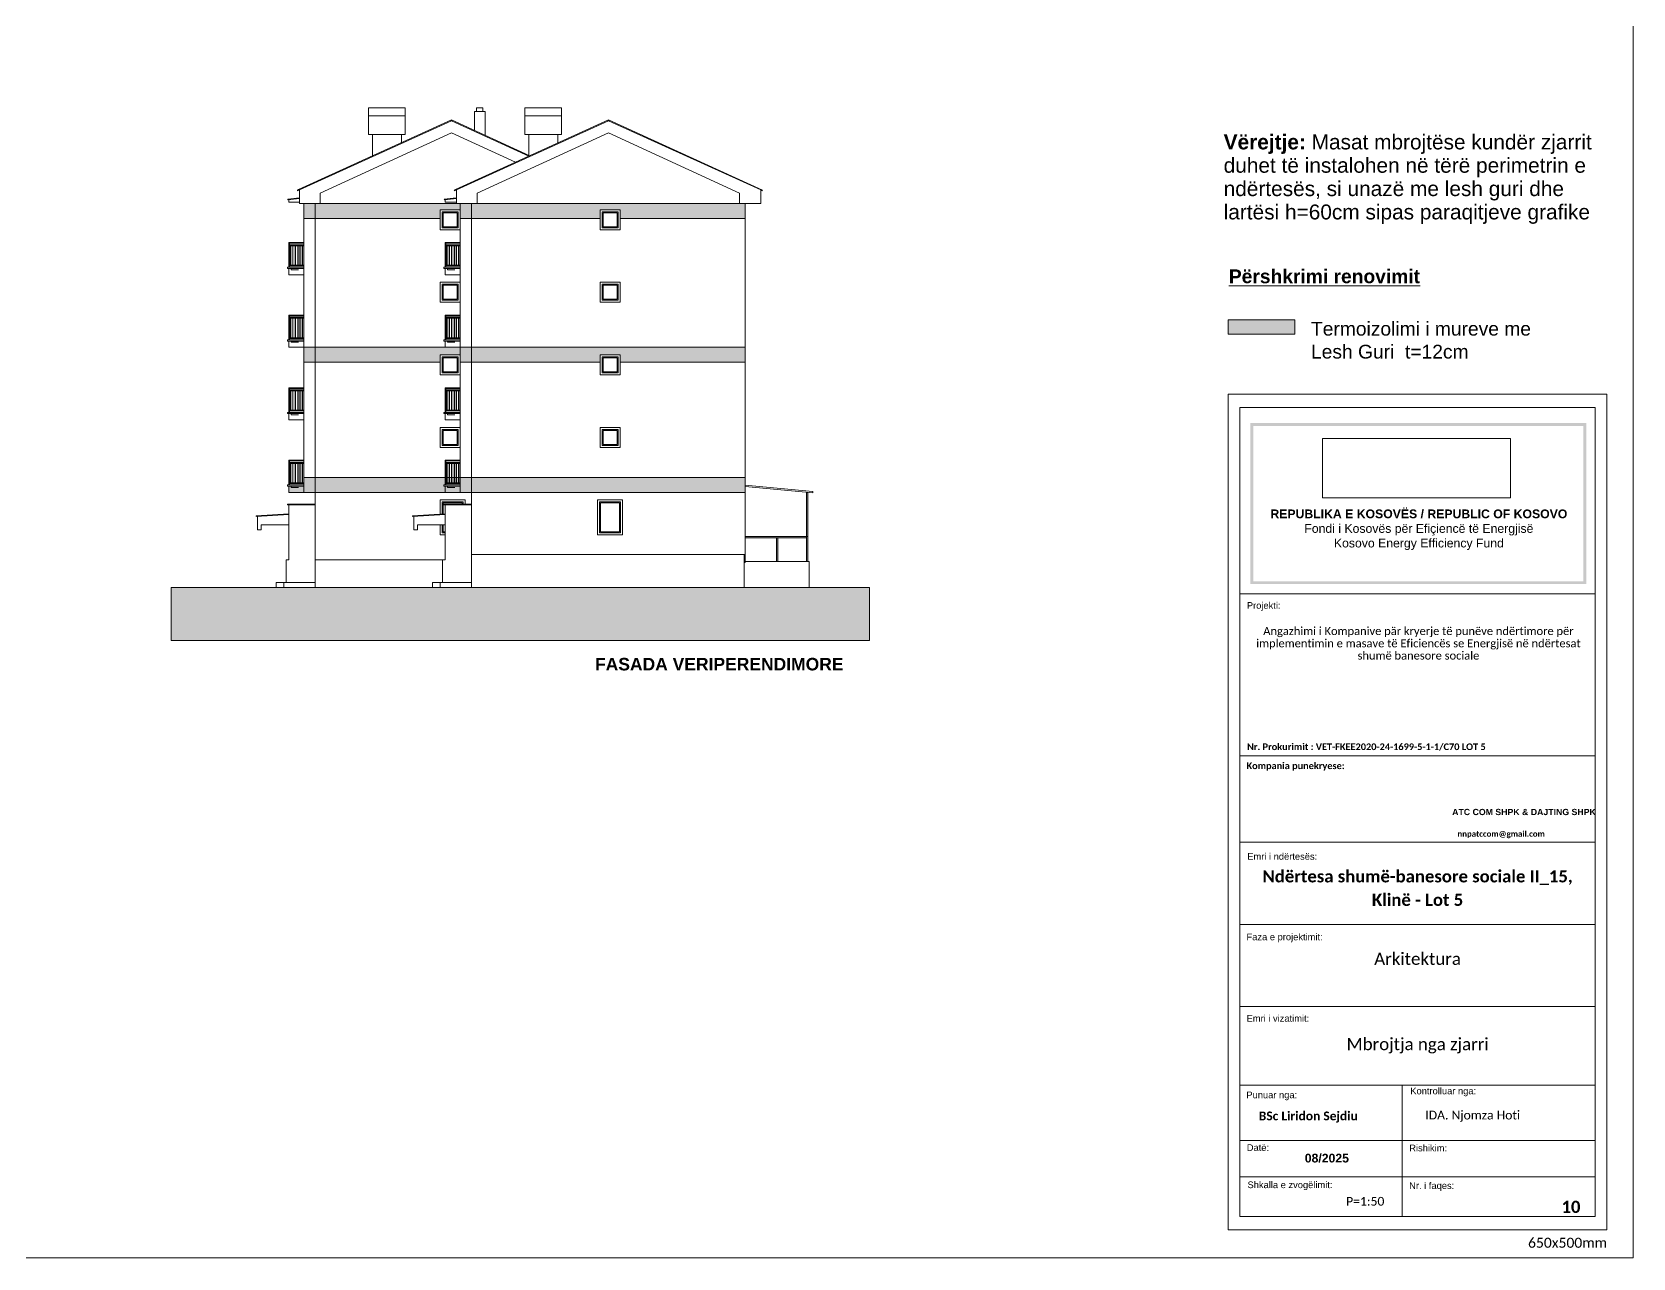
# Model space of a CAD drawing. Header units: feet. Extents: x 2791058 to 2855058, y -67651 to -18651.
# Drawn here: x 2823058 to 2855058, y -67651 to -43151 of the extents above; entities that cross this region are included whole.
import ezdxf

# ---------------------------------------------------------------- set-up
doc = ezdxf.new("R2010")
doc.units = ezdxf.units.FT
doc.header["$MEASUREMENT"] = 0
doc.header["$XCLIPFRAME"] = 0
doc.linetypes.add('Dashed', pattern=[282.222223, 141.111112, -141.111112])
doc.linetypes.add('Hidden Line', pattern=[195.611112, 141.111112, -54.5])
for name, color, linetype, lineweight in [('2D Drafting - General_Pen_No__1', 7, 'Continuous', 0), ('Annotation - Text_Pen_No__1', 7, 'Continuous', 0), ('Dimensioning - General_Pen_No__41', 7, 'Continuous', 0), ('Exterior walls_Pen_No__1', 7, 'Continuous', 0), ('Exterior walls_Pen_No__80', 3, 'Continuous', 0), ('Lines_Pen_No__20', 1, 'Continuous', 0), ('Shell - Roof_Pen_No__1', 7, 'Continuous', 0), ('Shell - Roof_Pen_No__20', 1, 'Continuous', 0), ('Shell - Roof_Pen_No__21', 7, 'Continuous', 0), ('Text blocks_Pen_No__1', 7, 'Continuous', 0)]:
    doc.layers.add(name, color=color, linetype=linetype, lineweight=lineweight)
for name, color, linetype, lineweight, true_color in [('2D Drafting - General_Pen_No__61', 7, 'Continuous', 0, 0x6a6a6a), ('Annotation - Text_Pen_No__61', 7, 'Continuous', 0, 0x6a6a6a), ('Lines_Pen_No__4', 7, 'Continuous', 0, 0x029e21), ('Shell - Roof_Pen_No__61', 7, 'Continuous', 0, 0x6a6a6a), ('Structural - Bearing_Pen_No__61', 7, 'Continuous', 0, 0x6a6a6a), ('Structural - Bearing_Pen_No__86', 7, 'Continuous', 0, 0x5555ff)]:
    doc.layers.add(name, color=color, linetype=linetype, lineweight=lineweight, true_color=true_color)
doc.layers.add('Drawing & Figure', color=7, linetype='Continuous')
doc.styles.add('GENERATED_STYLE_1', font='calibrib.ttf')
doc.styles.add('GENERATED_STYLE_2', font='arial.ttf')
doc.styles.add('GENERATED_STYLE_3', font='calibri.ttf')
doc.styles.add('GENERATED_STYLE_4', font='arialbd.ttf')
doc.styles.add('GENERATED_STYLE_5', font='calibril.ttf')
picture_1 = doc.add_image_def('image1.png', size_in_pixel=(354, 134))

msp = doc.modelspace()

# ---------------------------------------------------------------- hatches: boundary and pattern name
at = {"layer": '2D Drafting - General_Pen_No__61', "linetype": 'Continuous', "lineweight": 0, "true_color": 0x6a6a6a}
msp.add_hatch(color=251, dxfattribs=at).paths.add_polyline_path([(2825837, -54252), (2839794, -54252), (2839794, -55309), (2825837, -55309)])
at = {"layer": 'Exterior walls_Pen_No__80', "linetype": 'Continuous', "lineweight": 0, "true_color": 0x7fff7f}
for points in [[(2828490, -46577), (2828490, -46877), (2831215, -46877), (2831215, -46702), (2831615, -46702), (2831615, -46877), (2834415, -46877), (2834415, -46702), (2834815, -46702), (2834815, -46877), (2837315, -46877), (2837315, -46577)], [(2848297, -49191), (2846969, -49191), (2846969, -48906), (2848297, -48906)], [(2828490, -49452), (2828490, -49752), (2831215, -49752), (2831215, -49602), (2831615, -49602), (2831615, -49752), (2834415, -49752), (2834415, -49602), (2834815, -49602), (2834815, -49752), (2837315, -49752), (2837315, -49452)]]:
    msp.add_hatch(color=91, dxfattribs=at).paths.add_polyline_path(points)
h = msp.add_hatch(color=91, dxfattribs=at)
h.paths.add_polyline_path([(2828190, -52227), (2828490, -52227), (2828490, -52052), (2834165, -52052), (2837315, -52052), (2837315, -52352), (2835390, -52352), (2834165, -52352), (2828190, -52352)])
h.paths.add_polyline_path([(2831615, -52227), (2831615, -52202), (2831315, -52202), (2831290, -52202), (2831290, -52227)], flags=0)
at = {"layer": 'Structural - Bearing_Pen_No__61', "linetype": 'Continuous', "lineweight": 0, "true_color": 0x6a6a6a}
h = msp.add_hatch(color=251, dxfattribs=at)
h.paths.add_polyline_path([(2828190, -47359), (2828190, -47852), (2828202, -47852), (2828202, -47823), (2828340, -47823), (2828340, -47811), (2828324, -47811), (2828324, -47422), (2828340, -47422), (2828340, -47402), (2828202, -47402), (2828202, -47372), (2828340, -47372), (2828340, -47359), (2828202, -47359)])
h.paths.add_polyline_path([(2828202, -47422), (2828225, -47422), (2828225, -47811), (2828202, -47811)], flags=0)
h.paths.add_polyline_path([(2828230, -47422), (2828269, -47422), (2828269, -47811), (2828230, -47811)], flags=0)
h.paths.add_polyline_path([(2828274, -47422), (2828319, -47422), (2828319, -47811), (2828274, -47811)], flags=0)
for points in [[(2828490, -47359), (2828340, -47359), (2828340, -47372), (2828490, -47372)], [(2831615, -47359), (2831465, -47359), (2831465, -47372), (2831615, -47372)], [(2828490, -48809), (2828340, -48809), (2828340, -48822), (2828490, -48822)], [(2831615, -48809), (2831465, -48809), (2831465, -48822), (2831615, -48822)], [(2828490, -50259), (2828340, -50259), (2828340, -50272), (2828490, -50272)], [(2831615, -50259), (2831465, -50259), (2831465, -50272), (2831615, -50272)], [(2828490, -51709), (2828340, -51709), (2828340, -51722), (2828490, -51722)], [(2831615, -51709), (2831465, -51709), (2831465, -51722), (2831615, -51722)], [(2838538, -52352), (2838538, -53234), (2838563, -53234), (2838563, -52352)], [(2828190, -52779), (2827539, -52821), (2827540, -52836), (2828190, -52794)], [(2828715, -52599), (2828715, -52584), (2828165, -52584), (2828165, -52599)], [(2831315, -52794), (2831315, -52779), (2830664, -52821), (2830665, -52836)], [(2831290, -52584), (2831290, -52599), (2831840, -52599), (2831840, -52584)], [(2838538, -53234), (2837315, -53234), (2837315, -53259), (2838538, -53259)], [(2837962, -53259), (2837937, -53259), (2837937, -53734), (2837962, -53734)], [(2838563, -53234), (2838538, -53234), (2838538, -53259), (2838538, -53734), (2838563, -53734)]]:
    msp.add_hatch(color=251, dxfattribs=at).paths.add_polyline_path(points)
h = msp.add_hatch(color=251, dxfattribs=at)
h.paths.add_polyline_path([(2831315, -47359), (2831315, -47852), (2831327, -47852), (2831327, -47823), (2831465, -47823), (2831465, -47811), (2831449, -47811), (2831449, -47422), (2831465, -47422), (2831465, -47402), (2831327, -47402), (2831327, -47372), (2831465, -47372), (2831465, -47359), (2831327, -47359)])
h.paths.add_polyline_path([(2831327, -47422), (2831350, -47422), (2831350, -47811), (2831327, -47811)], flags=0)
h.paths.add_polyline_path([(2831355, -47422), (2831394, -47422), (2831394, -47811), (2831355, -47811)], flags=0)
h.paths.add_polyline_path([(2831399, -47422), (2831444, -47422), (2831444, -47811), (2831399, -47811)], flags=0)
h = msp.add_hatch(color=251, dxfattribs=at)
h.paths.add_polyline_path([(2828340, -47823), (2828490, -47823), (2828490, -47811), (2828461, -47811), (2828461, -47422), (2828490, -47422), (2828490, -47402), (2828340, -47402), (2828340, -47422), (2828369, -47422), (2828369, -47811), (2828340, -47811)])
h.paths.add_polyline_path([(2828374, -47811), (2828374, -47422), (2828413, -47422), (2828413, -47811)], flags=0)
h.paths.add_polyline_path([(2828456, -47811), (2828418, -47811), (2828418, -47422), (2828456, -47422)], flags=0)
h = msp.add_hatch(color=251, dxfattribs=at)
h.paths.add_polyline_path([(2831465, -47823), (2831615, -47823), (2831615, -47811), (2831586, -47811), (2831586, -47422), (2831615, -47422), (2831615, -47402), (2831465, -47402), (2831465, -47422), (2831494, -47422), (2831494, -47811), (2831465, -47811)])
h.paths.add_polyline_path([(2831499, -47811), (2831499, -47422), (2831538, -47422), (2831538, -47811)], flags=0)
h.paths.add_polyline_path([(2831581, -47811), (2831543, -47811), (2831543, -47422), (2831581, -47422)], flags=0)
h = msp.add_hatch(color=251, dxfattribs=at)
h.paths.add_polyline_path([(2828190, -48809), (2828190, -49302), (2828202, -49302), (2828202, -49273), (2828340, -49273), (2828340, -49261), (2828324, -49261), (2828324, -48872), (2828340, -48872), (2828340, -48852), (2828202, -48852), (2828202, -48822), (2828340, -48822), (2828340, -48809), (2828202, -48809)])
h.paths.add_polyline_path([(2828202, -48872), (2828225, -48872), (2828225, -49261), (2828202, -49261)], flags=0)
h.paths.add_polyline_path([(2828230, -48872), (2828269, -48872), (2828269, -49261), (2828230, -49261)], flags=0)
h.paths.add_polyline_path([(2828274, -48872), (2828319, -48872), (2828319, -49261), (2828274, -49261)], flags=0)
h = msp.add_hatch(color=251, dxfattribs=at)
h.paths.add_polyline_path([(2828340, -49273), (2828490, -49273), (2828490, -49261), (2828461, -49261), (2828461, -48872), (2828490, -48872), (2828490, -48852), (2828340, -48852), (2828340, -48872), (2828369, -48872), (2828369, -49261), (2828340, -49261)])
h.paths.add_polyline_path([(2828374, -49261), (2828374, -48872), (2828413, -48872), (2828413, -49261)], flags=0)
h.paths.add_polyline_path([(2828456, -49261), (2828418, -49261), (2828418, -48872), (2828456, -48872)], flags=0)
h = msp.add_hatch(color=251, dxfattribs=at)
h.paths.add_polyline_path([(2831315, -48809), (2831315, -49302), (2831327, -49302), (2831327, -49273), (2831465, -49273), (2831465, -49261), (2831449, -49261), (2831449, -48872), (2831465, -48872), (2831465, -48852), (2831327, -48852), (2831327, -48822), (2831465, -48822), (2831465, -48809), (2831327, -48809)])
h.paths.add_polyline_path([(2831327, -48872), (2831350, -48872), (2831350, -49261), (2831327, -49261)], flags=0)
h.paths.add_polyline_path([(2831355, -48872), (2831394, -48872), (2831394, -49261), (2831355, -49261)], flags=0)
h.paths.add_polyline_path([(2831399, -48872), (2831444, -48872), (2831444, -49261), (2831399, -49261)], flags=0)
h = msp.add_hatch(color=251, dxfattribs=at)
h.paths.add_polyline_path([(2831465, -49273), (2831615, -49273), (2831615, -49261), (2831586, -49261), (2831586, -48872), (2831615, -48872), (2831615, -48852), (2831465, -48852), (2831465, -48872), (2831494, -48872), (2831494, -49261), (2831465, -49261)])
h.paths.add_polyline_path([(2831499, -49261), (2831499, -48872), (2831538, -48872), (2831538, -49261)], flags=0)
h.paths.add_polyline_path([(2831581, -49261), (2831543, -49261), (2831543, -48872), (2831581, -48872)], flags=0)
h = msp.add_hatch(color=251, dxfattribs=at)
h.paths.add_polyline_path([(2828190, -50259), (2828190, -50752), (2828202, -50752), (2828202, -50723), (2828340, -50723), (2828340, -50711), (2828324, -50711), (2828324, -50322), (2828340, -50322), (2828340, -50302), (2828202, -50302), (2828202, -50272), (2828340, -50272), (2828340, -50259), (2828202, -50259)])
h.paths.add_polyline_path([(2828202, -50322), (2828225, -50322), (2828225, -50711), (2828202, -50711)], flags=0)
h.paths.add_polyline_path([(2828230, -50322), (2828269, -50322), (2828269, -50711), (2828230, -50711)], flags=0)
h.paths.add_polyline_path([(2828274, -50322), (2828319, -50322), (2828319, -50711), (2828274, -50711)], flags=0)
h = msp.add_hatch(color=251, dxfattribs=at)
h.paths.add_polyline_path([(2828340, -50723), (2828490, -50723), (2828490, -50711), (2828461, -50711), (2828461, -50322), (2828490, -50322), (2828490, -50302), (2828340, -50302), (2828340, -50322), (2828369, -50322), (2828369, -50711), (2828340, -50711)])
h.paths.add_polyline_path([(2828374, -50711), (2828374, -50322), (2828413, -50322), (2828413, -50711)], flags=0)
h.paths.add_polyline_path([(2828456, -50711), (2828418, -50711), (2828418, -50322), (2828456, -50322)], flags=0)
h = msp.add_hatch(color=251, dxfattribs=at)
h.paths.add_polyline_path([(2831315, -50259), (2831315, -50752), (2831327, -50752), (2831327, -50723), (2831465, -50723), (2831465, -50711), (2831449, -50711), (2831449, -50322), (2831465, -50322), (2831465, -50302), (2831327, -50302), (2831327, -50272), (2831465, -50272), (2831465, -50259), (2831327, -50259)])
h.paths.add_polyline_path([(2831327, -50322), (2831350, -50322), (2831350, -50711), (2831327, -50711)], flags=0)
h.paths.add_polyline_path([(2831355, -50322), (2831394, -50322), (2831394, -50711), (2831355, -50711)], flags=0)
h.paths.add_polyline_path([(2831399, -50322), (2831444, -50322), (2831444, -50711), (2831399, -50711)], flags=0)
h = msp.add_hatch(color=251, dxfattribs=at)
h.paths.add_polyline_path([(2831465, -50723), (2831615, -50723), (2831615, -50711), (2831586, -50711), (2831586, -50322), (2831615, -50322), (2831615, -50302), (2831465, -50302), (2831465, -50322), (2831494, -50322), (2831494, -50711), (2831465, -50711)])
h.paths.add_polyline_path([(2831499, -50711), (2831499, -50322), (2831538, -50322), (2831538, -50711)], flags=0)
h.paths.add_polyline_path([(2831581, -50711), (2831543, -50711), (2831543, -50322), (2831581, -50322)], flags=0)
h = msp.add_hatch(color=251, dxfattribs=at)
h.paths.add_polyline_path([(2828190, -51709), (2828190, -52202), (2828202, -52202), (2828202, -52173), (2828340, -52173), (2828340, -52161), (2828324, -52161), (2828324, -51772), (2828340, -51772), (2828340, -51752), (2828202, -51752), (2828202, -51722), (2828340, -51722), (2828340, -51709), (2828202, -51709)])
h.paths.add_polyline_path([(2828202, -51772), (2828225, -51772), (2828225, -52161), (2828202, -52161)], flags=0)
h.paths.add_polyline_path([(2828230, -51772), (2828269, -51772), (2828269, -52161), (2828230, -52161)], flags=0)
h.paths.add_polyline_path([(2828274, -51772), (2828319, -51772), (2828319, -52161), (2828274, -52161)], flags=0)
h = msp.add_hatch(color=251, dxfattribs=at)
h.paths.add_polyline_path([(2828340, -52173), (2828490, -52173), (2828490, -52161), (2828461, -52161), (2828461, -51772), (2828490, -51772), (2828490, -51752), (2828340, -51752), (2828340, -51772), (2828369, -51772), (2828369, -52161), (2828340, -52161)])
h.paths.add_polyline_path([(2828374, -52161), (2828374, -51772), (2828413, -51772), (2828413, -52161)], flags=0)
h.paths.add_polyline_path([(2828456, -52161), (2828418, -52161), (2828418, -51772), (2828456, -51772)], flags=0)
h = msp.add_hatch(color=251, dxfattribs=at)
h.paths.add_polyline_path([(2831315, -51709), (2831315, -52202), (2831327, -52202), (2831327, -52173), (2831465, -52173), (2831465, -52161), (2831449, -52161), (2831449, -51772), (2831465, -51772), (2831465, -51752), (2831327, -51752), (2831327, -51722), (2831465, -51722), (2831465, -51709), (2831327, -51709)])
h.paths.add_polyline_path([(2831327, -51772), (2831350, -51772), (2831350, -52161), (2831327, -52161)], flags=0)
h.paths.add_polyline_path([(2831355, -51772), (2831394, -51772), (2831394, -52161), (2831355, -52161)], flags=0)
h.paths.add_polyline_path([(2831399, -51772), (2831444, -51772), (2831444, -52161), (2831399, -52161)], flags=0)
h = msp.add_hatch(color=251, dxfattribs=at)
h.paths.add_polyline_path([(2831465, -52173), (2831615, -52173), (2831615, -52161), (2831586, -52161), (2831586, -51772), (2831615, -51772), (2831615, -51752), (2831465, -51752), (2831465, -51772), (2831494, -51772), (2831494, -52161), (2831465, -52161)])
h.paths.add_polyline_path([(2831499, -52161), (2831499, -51772), (2831538, -51772), (2831538, -52161)], flags=0)
h.paths.add_polyline_path([(2831581, -52161), (2831543, -52161), (2831543, -51772), (2831581, -51772)], flags=0)
at = {"layer": 'Structural - Bearing_Pen_No__86', "linetype": 'Continuous', "lineweight": 0, "true_color": 0x5555ff}
for points in [[(2847411, -50965), (2848682, -50965), (2848682, -51023), (2847469, -51023), (2847469, -54049), (2847411, -54049)], [(2848021, -51023), (2848021, -50965), (2854123, -50965), (2854123, -54049), (2854065, -54049), (2854065, -51023)], [(2847411, -52998), (2847469, -52998), (2847469, -54127), (2848682, -54127), (2848682, -54184), (2847411, -54184)], [(2848021, -54184), (2848021, -54127), (2854065, -54127), (2854065, -52998), (2854123, -52998), (2854123, -54184)]]:
    msp.add_hatch(color=173, dxfattribs=at).paths.add_polyline_path(points)

# ---------------------------------------------------------------- linework, layer by layer
at = {"layer": '2D Drafting - General_Pen_No__1', "color": 7, "linetype": 'Continuous', "lineweight": 0, "flags": 128}
msp.add_lwpolyline([(2825837, -54252), (2839794, -54252), (2839794, -55309), (2825837, -55309)], close=True, dxfattribs=at)
at = {"layer": 'Exterior walls_Pen_No__1', "color": 7, "linetype": 'Continuous', "lineweight": 0, "flags": 128}
for points in [[(2828490, -46577), (2828490, -46877), (2831215, -46877), (2831215, -46702), (2831615, -46702), (2831615, -46877), (2834415, -46877), (2834415, -46702), (2834815, -46702), (2834815, -46877), (2837315, -46877), (2837315, -46577)], [(2848297, -49191), (2846969, -49191), (2846969, -48906), (2848297, -48906)], [(2828490, -49452), (2828490, -49752), (2831215, -49752), (2831215, -49602), (2831615, -49602), (2831615, -49752), (2834415, -49752), (2834415, -49602), (2834815, -49602), (2834815, -49752), (2837315, -49752), (2837315, -49452)], [(2828190, -52227), (2828490, -52227), (2828490, -52052), (2834165, -52052), (2837315, -52052), (2837315, -52352), (2835390, -52352), (2834165, -52352), (2828190, -52352)], [(2831615, -52227), (2831615, -52202), (2831315, -52202), (2831290, -52202), (2831290, -52227)]]:
    msp.add_lwpolyline(points, close=True, dxfattribs=at)
at = {"layer": 'Lines_Pen_No__20', "color": 1, "linetype": 'Hidden Line', "lineweight": 0}
for p, q in [((2831215, -46772), (2831215, -46702)), ((2831615, -46702), (2831215, -46702)), ((2831215, -46772), (2831215, -46702)), ((2831615, -46772), (2831615, -46702)), ((2834415, -46772), (2834415, -46702)), ((2834815, -46702), (2834415, -46702)), ((2834415, -46772), (2834415, -46702)), ((2834815, -46772), (2834815, -46702)), ((2831215, -48222), (2831215, -48152)), ((2831615, -48152), (2831215, -48152)), ((2831215, -48222), (2831215, -48152)), ((2831615, -48222), (2831615, -48152)), ((2834415, -48222), (2834415, -48152)), ((2834815, -48152), (2834415, -48152)), ((2834415, -48222), (2834415, -48152)), ((2834815, -48222), (2834815, -48152)), ((2831215, -49672), (2831215, -49602)), ((2831615, -49602), (2831215, -49602)), ((2831215, -49672), (2831215, -49602)), ((2831615, -49672), (2831615, -49602)), ((2834415, -49672), (2834415, -49602)), ((2834815, -49602), (2834415, -49602)), ((2834415, -49672), (2834415, -49602)), ((2834815, -49672), (2834815, -49602)), ((2831215, -51122), (2831215, -51052)), ((2831615, -51052), (2831215, -51052)), ((2831215, -51122), (2831215, -51052)), ((2831615, -51122), (2831615, -51052)), ((2834415, -51122), (2834415, -51052)), ((2834815, -51052), (2834415, -51052)), ((2834415, -51122), (2834415, -51052)), ((2834815, -51122), (2834815, -51052)), ((2831713, -52502), (2831213, -52502)), ((2831213, -52572), (2831213, -52502)), ((2831713, -52572), (2831713, -52502))]:
    msp.add_line(p, q, dxfattribs=at)
at = {"layer": 'Lines_Pen_No__20', "color": 1, "linetype": 'Continuous', "lineweight": 0}
for p, q in [((2831713, -52502), (2831213, -52502)), ((2831213, -52502), (2831213, -52785)), ((2831253, -52542), (2831253, -52783)), ((2831673, -52542), (2831253, -52542)), ((2831273, -52562), (2831273, -52781)), ((2831653, -52562), (2831273, -52562)), ((2831653, -52584), (2831653, -52562)), ((2831673, -52584), (2831673, -52542)), ((2831713, -52584), (2831713, -52502)), ((2831213, -53002), (2831213, -53202)), ((2831253, -53002), (2831253, -53162)), ((2831273, -53002), (2831273, -53142)), ((2831213, -53202), (2831315, -53202)), ((2831253, -53162), (2831315, -53162)), ((2831273, -53142), (2831315, -53142))]:
    msp.add_line(p, q, dxfattribs=at)
for points in [[(2831215, -46702), (2831615, -46702), (2831615, -47102), (2831215, -47102)], [(2834415, -46702), (2834815, -46702), (2834815, -47102), (2834415, -47102)], [(2831255, -46742), (2831575, -46742), (2831575, -47062), (2831255, -47062)], [(2831275, -46762), (2831555, -46762), (2831555, -47042), (2831275, -47042)], [(2834455, -46742), (2834775, -46742), (2834775, -47062), (2834455, -47062)], [(2834475, -46762), (2834755, -46762), (2834755, -47042), (2834475, -47042)], [(2831215, -48152), (2831615, -48152), (2831615, -48552), (2831215, -48552)], [(2831255, -48192), (2831575, -48192), (2831575, -48512), (2831255, -48512)], [(2831275, -48212), (2831555, -48212), (2831555, -48492), (2831275, -48492)], [(2834415, -48152), (2834815, -48152), (2834815, -48552), (2834415, -48552)], [(2834455, -48192), (2834775, -48192), (2834775, -48512), (2834455, -48512)], [(2834475, -48212), (2834755, -48212), (2834755, -48492), (2834475, -48492)], [(2831215, -49602), (2831615, -49602), (2831615, -50002), (2831215, -50002)], [(2831255, -49642), (2831575, -49642), (2831575, -49962), (2831255, -49962)], [(2831275, -49662), (2831555, -49662), (2831555, -49942), (2831275, -49942)], [(2834415, -49602), (2834815, -49602), (2834815, -50002), (2834415, -50002)], [(2834455, -49642), (2834775, -49642), (2834775, -49962), (2834455, -49962)], [(2834475, -49662), (2834755, -49662), (2834755, -49942), (2834475, -49942)], [(2831215, -51052), (2831615, -51052), (2831615, -51452), (2831215, -51452)], [(2831255, -51092), (2831575, -51092), (2831575, -51412), (2831255, -51412)], [(2831275, -51112), (2831555, -51112), (2831555, -51392), (2831275, -51392)], [(2834415, -51052), (2834815, -51052), (2834815, -51452), (2834415, -51452)], [(2834455, -51092), (2834775, -51092), (2834775, -51412), (2834455, -51412)], [(2834475, -51112), (2834755, -51112), (2834755, -51392), (2834475, -51392)]]:
    msp.add_lwpolyline(points, close=True, dxfattribs=at)
at = {"layer": 'Lines_Pen_No__4', "color": 104, "linetype": 'Continuous', "lineweight": 0, "true_color": 0x029e21}
for p, q in [((2834860, -52502), (2834360, -52502)), ((2834360, -52502), (2834360, -53202)), ((2834400, -52542), (2834400, -53162)), ((2834820, -52542), (2834400, -52542)), ((2834420, -52562), (2834420, -53142)), ((2834800, -52562), (2834420, -52562)), ((2834800, -53142), (2834800, -52562)), ((2834820, -53162), (2834820, -52542)), ((2834860, -53202), (2834860, -52502)), ((2834360, -53202), (2834860, -53202)), ((2834400, -53162), (2834820, -53162)), ((2834420, -53142), (2834800, -53142))]:
    msp.add_line(p, q, dxfattribs=at)
at = {"layer": 'Lines_Pen_No__4', "color": 104, "linetype": 'Hidden Line', "lineweight": 0, "true_color": 0x029e21}
for p, q in [((2834860, -52502), (2834360, -52502)), ((2834360, -52572), (2834360, -52502)), ((2834860, -52572), (2834860, -52502))]:
    msp.add_line(p, q, dxfattribs=at)
at = {"layer": 'Shell - Roof_Pen_No__1', "color": 7, "linetype": 'Continuous', "lineweight": 0}
for p, q in [((2831905, -44739), (2831905, -45121)), ((2831905, -44739), (2832115, -44739)), ((2831945, -44664), (2832070, -44664)), ((2832115, -44739), (2832115, -45216)), ((2846969, -50390), (2854535, -50390)), ((2846969, -57613), (2846969, -50390)), ((2854535, -50390), (2854535, -67090)), ((2847199, -57613), (2847199, -50653)), ((2847199, -50653), (2854304, -50653)), ((2854304, -50653), (2854304, -57613)), ((2854304, -54377), (2847199, -54377)), ((2847199, -66820), (2847199, -54943)), ((2854304, -54943), (2854304, -66820)), ((2854304, -57613), (2847199, -57613)), ((2854304, -57613), (2847199, -57613)), ((2854304, -59342), (2847199, -59342)), ((2854304, -60984), (2847199, -60984)), ((2854304, -62626), (2847199, -62626)), ((2854304, -64198), (2847199, -64198)), ((2850443, -64198), (2850443, -66820)), ((2854304, -65305), (2847199, -65305)), ((2854304, -66033), (2847199, -66033)), ((2854304, -66820), (2847199, -66820)), ((2854535, -67090), (2846969, -67090))]:
    msp.add_line(p, q, dxfattribs=at)
at = {"layer": 'Shell - Roof_Pen_No__20', "color": 1, "linetype": 'Continuous', "lineweight": 0}
for p, q in [((2831615, -46702), (2831215, -46702)), ((2831215, -46702), (2831215, -47102)), ((2831615, -47102), (2831615, -46702)), ((2834815, -46702), (2834415, -46702)), ((2834415, -46702), (2834415, -47102)), ((2834815, -47102), (2834815, -46702)), ((2831215, -47102), (2831615, -47102)), ((2834415, -47102), (2834815, -47102)), ((2831615, -48152), (2831215, -48152)), ((2831215, -48152), (2831215, -48552)), ((2831615, -48552), (2831615, -48152)), ((2834815, -48152), (2834415, -48152)), ((2834415, -48152), (2834415, -48552)), ((2834815, -48552), (2834815, -48152)), ((2831215, -48552), (2831615, -48552)), ((2834415, -48552), (2834815, -48552)), ((2831615, -49602), (2831215, -49602)), ((2831215, -49602), (2831215, -50002)), ((2831615, -50002), (2831615, -49602)), ((2834815, -49602), (2834415, -49602)), ((2834415, -49602), (2834415, -50002)), ((2834815, -50002), (2834815, -49602)), ((2831215, -50002), (2831615, -50002)), ((2834415, -50002), (2834815, -50002)), ((2831615, -51052), (2831215, -51052)), ((2831215, -51052), (2831215, -51452)), ((2831615, -51452), (2831615, -51052)), ((2834815, -51052), (2834415, -51052)), ((2834415, -51052), (2834415, -51452)), ((2834815, -51452), (2834815, -51052)), ((2831215, -51452), (2831615, -51452)), ((2834415, -51452), (2834815, -51452))]:
    msp.add_line(p, q, dxfattribs=at)
at = {"layer": 'Shell - Roof_Pen_No__21', "color": 7, "linetype": 'Continuous', "lineweight": 0}
for p, q in [((2855058, -67651), (2855058, -18651)), ((2855058, -67651), (2855058, -18651)), ((2829785, -44664), (2830515, -44664)), ((2829785, -45201), (2829785, -44664)), ((2830515, -45201), (2830515, -44664)), ((2831945, -44664), (2831945, -44739)), ((2832070, -44664), (2832070, -44739)), ((2832910, -44664), (2833640, -44664)), ((2832910, -45201), (2832910, -44664)), ((2833640, -45201), (2833640, -44664)), ((2828384, -46299), (2831440, -44909)), ((2831440, -44926), (2828402, -46307)), ((2829785, -44826), (2830515, -44826)), ((2831440, -44926), (2831440, -44909)), ((2831440, -44909), (2833009, -45623)), ((2831440, -44926), (2832991, -45631)), ((2831521, -46299), (2834577, -44909)), ((2834577, -44926), (2831540, -46302)), ((2832910, -44826), (2833640, -44826)), ((2834577, -44909), (2837656, -46310)), ((2834577, -44926), (2834577, -44909)), ((2837627, -46307), (2834577, -44926)), ((2828815, -46374), (2831440, -45169)), ((2829860, -45201), (2829785, -45201)), ((2829860, -45201), (2830440, -45201)), ((2829860, -45201), (2829860, -45644)), ((2830440, -45201), (2830515, -45201)), ((2830440, -45201), (2830440, -45380)), ((2831440, -45169), (2832723, -45753)), ((2831952, -46374), (2834577, -45169)), ((2832985, -45201), (2832910, -45201)), ((2832985, -45201), (2833565, -45201)), ((2832985, -45201), (2832985, -45612)), ((2833565, -45201), (2833640, -45201)), ((2833565, -45201), (2833565, -45370)), ((2834577, -45169), (2837202, -46374)), ((2828384, -46299), (2828361, -46310)), ((2828361, -46310), (2828367, -46323)), ((2828402, -46307), (2828367, -46323)), ((2828402, -46577), (2828402, -46307)), ((2828815, -46577), (2828815, -46374)), ((2831521, -46299), (2831498, -46310)), ((2831498, -46310), (2831505, -46323)), ((2831540, -46307), (2831505, -46323)), ((2831540, -46552), (2831540, -46302)), ((2831952, -46577), (2831952, -46374)), ((2837202, -46577), (2837202, -46374)), ((2837627, -46577), (2837627, -46307)), ((2837627, -46313), (2837650, -46323)), ((2837656, -46310), (2837650, -46323)), ((2828402, -46463), (2828172, -46489)), ((2828174, -46504), (2828172, -46489)), ((2828402, -46478), (2828174, -46504)), ((2828190, -46552), (2828190, -46502)), ((2828402, -46552), (2828190, -46552)), ((2828815, -46577), (2828402, -46577)), ((2828490, -46577), (2828490, -52352)), ((2828715, -46577), (2828715, -54252)), ((2831538, -46462), (2831297, -46489)), ((2831299, -46504), (2831297, -46489)), ((2831540, -46477), (2831299, -46504)), ((2831315, -46552), (2831315, -46502)), ((2831540, -46552), (2831315, -46552)), ((2831540, -46577), (2831540, -46477)), ((2831952, -46577), (2831540, -46577)), ((2831615, -46577), (2831615, -52352)), ((2831840, -46577), (2831840, -52402)), ((2834815, -46702), (2834415, -46702)), ((2834415, -46702), (2834415, -47102)), ((2834815, -47102), (2834815, -46702)), ((2837202, -46577), (2837627, -46577)), ((2837315, -46577), (2837315, -53734)), ((2834415, -47102), (2834815, -47102)), ((2828190, -47852), (2828165, -47852)), ((2828165, -47852), (2828165, -47877)), ((2828165, -47877), (2828490, -47877)), ((2828190, -47852), (2828490, -47852)), ((2828190, -48002), (2828190, -47877)), ((2831315, -47852), (2831290, -47852)), ((2831290, -47852), (2831290, -47877)), ((2831290, -47877), (2831615, -47877)), ((2831315, -47852), (2831615, -47852)), ((2831315, -48002), (2831315, -47877)), ((2828490, -48002), (2828190, -48002)), ((2831615, -48002), (2831315, -48002)), ((2834815, -48152), (2834415, -48152)), ((2834415, -48152), (2834415, -48552)), ((2834815, -48552), (2834815, -48152)), ((2834415, -48552), (2834815, -48552)), ((2828190, -49302), (2828165, -49302)), ((2828165, -49302), (2828165, -49327)), ((2828165, -49327), (2828490, -49327)), ((2828190, -49302), (2828490, -49302)), ((2828190, -49452), (2828190, -49327)), ((2828490, -49452), (2828190, -49452)), ((2831315, -49302), (2831290, -49302)), ((2831290, -49302), (2831290, -49327)), ((2831290, -49327), (2831615, -49327)), ((2831315, -49302), (2831615, -49302)), ((2831315, -49452), (2831315, -49327)), ((2831615, -49452), (2831315, -49452)), ((2834815, -49602), (2834415, -49602)), ((2834415, -49602), (2834415, -50002)), ((2834815, -50002), (2834815, -49602)), ((2834415, -50002), (2834815, -50002)), ((2828190, -50752), (2828165, -50752)), ((2828165, -50752), (2828165, -50777)), ((2828165, -50777), (2828490, -50777)), ((2828190, -50752), (2828490, -50752)), ((2828190, -50902), (2828190, -50777)), ((2831315, -50752), (2831290, -50752)), ((2831290, -50752), (2831290, -50777)), ((2831290, -50777), (2831615, -50777)), ((2831315, -50752), (2831615, -50752)), ((2831315, -50902), (2831315, -50777)), ((2828490, -50902), (2828190, -50902)), ((2831615, -50902), (2831315, -50902)), ((2834815, -51052), (2834415, -51052)), ((2834415, -51052), (2834415, -51452)), ((2834815, -51452), (2834815, -51052)), ((2834415, -51452), (2834815, -51452)), ((2831840, -52107), (2831840, -54252)), ((2828190, -52202), (2828165, -52202)), ((2828165, -52202), (2828165, -52227)), ((2828165, -52227), (2828490, -52227)), ((2828190, -52202), (2828490, -52202)), ((2828190, -52352), (2828190, -52227)), ((2828490, -52352), (2828190, -52352)), ((2828490, -52352), (2828715, -52352)), ((2831315, -52202), (2831290, -52202)), ((2831290, -52202), (2831290, -52227)), ((2831290, -52227), (2831615, -52227)), ((2831315, -52202), (2831615, -52202)), ((2831315, -52352), (2831315, -52227)), ((2831615, -52352), (2831315, -52352)), ((2831615, -52352), (2831840, -52352)), ((2838665, -52334), (2837315, -52209)), ((2838663, -52359), (2837315, -52234)), ((2838538, -53734), (2838538, -52352)), ((2838563, -53734), (2838563, -52352)), ((2838665, -52334), (2838663, -52359)), ((2827539, -52821), (2828190, -52779)), ((2827540, -52836), (2828190, -52794)), ((2828165, -52599), (2828165, -52584)), ((2828715, -52584), (2828165, -52584)), ((2828715, -52599), (2828165, -52599)), ((2828190, -53702), (2828190, -52599)), ((2830664, -52821), (2831315, -52779)), ((2830665, -52836), (2831315, -52794)), ((2831213, -52502), (2831213, -52785)), ((2831432, -52502), (2831213, -52502)), ((2831290, -52599), (2831290, -52584)), ((2831840, -52584), (2831290, -52584)), ((2831840, -52599), (2831290, -52599)), ((2831315, -53702), (2831315, -52599)), ((2827540, -52836), (2827539, -52821)), ((2827565, -52834), (2827565, -53099)), ((2827565, -53099), (2827640, -53099)), ((2827640, -53002), (2828190, -53002)), ((2827640, -53099), (2827640, -53002)), ((2830665, -52836), (2830664, -52821)), ((2830690, -52834), (2830690, -53099)), ((2830690, -53099), (2830765, -53099)), ((2830765, -53002), (2831315, -53002)), ((2830765, -53099), (2830765, -53002)), ((2831213, -53002), (2831213, -53202)), ((2831213, -53202), (2831305, -53202)), ((2838538, -53234), (2837313, -53234)), ((2838538, -53259), (2837313, -53259)), ((2837937, -53734), (2837937, -53259)), ((2837962, -53734), (2837962, -53259)), ((2838538, -53234), (2838563, -53234)), ((2828140, -53702), (2828190, -53702)), ((2828140, -53702), (2828140, -54152)), ((2831265, -53702), (2828715, -53702)), ((2831265, -53702), (2831315, -53702)), ((2831265, -53702), (2831265, -54152)), ((2831840, -53592), (2837315, -53592)), ((2837290, -53592), (2837290, -54252)), ((2837290, -53752), (2837315, -53752)), ((2838588, -53734), (2837313, -53734)), ((2837315, -53602), (2837315, -53752)), ((2838588, -54252), (2838588, -53734)), ((2827123, -54252), (2837315, -54252)), ((2827940, -54152), (2828715, -54152)), ((2827940, -54252), (2827940, -54152)), ((2828090, -54252), (2828090, -54152)), ((2831065, -54152), (2831840, -54152)), ((2831065, -54252), (2831065, -54152)), ((2831215, -54252), (2831215, -54152)), ((2839146, -54252), (2837290, -54252)), ((2791058, -67651), (2855058, -67651))]:
    msp.add_line(p, q, dxfattribs=at)
at = {"layer": 'Shell - Roof_Pen_No__21', "color": 7, "linetype": 'Dashed', "lineweight": 0}
for p, q in [((2828240, -47877), (2828240, -47902)), ((2828240, -47902), (2828490, -47902)), ((2831365, -47877), (2831365, -47902)), ((2831365, -47902), (2831615, -47902)), ((2828240, -49327), (2828240, -49352)), ((2828240, -49352), (2828490, -49352)), ((2831365, -49327), (2831365, -49352)), ((2831365, -49352), (2831615, -49352)), ((2828240, -50777), (2828240, -50802)), ((2828240, -50802), (2828490, -50802)), ((2831365, -50777), (2831365, -50802)), ((2831365, -50802), (2831615, -50802)), ((2828240, -52227), (2828240, -52252)), ((2828240, -52252), (2828490, -52252)), ((2831365, -52227), (2831365, -52252)), ((2831365, -52252), (2831615, -52252)), ((2831713, -52502), (2831432, -52502)), ((2831713, -52584), (2831713, -52502)), ((2831315, -53202), (2831305, -53202))]:
    msp.add_line(p, q, dxfattribs=at)
at = {"layer": 'Shell - Roof_Pen_No__61', "color": 251, "linetype": 'Continuous', "lineweight": 0, "true_color": 0x6a6a6a}
msp.add_line((2846969, -67090), (2846969, -54943), dxfattribs=at)
at = {"layer": 'Structural - Bearing_Pen_No__61', "color": 251, "linetype": 'Continuous', "lineweight": 0, "true_color": 0x6a6a6a, "flags": 128}
for points in [[(2828190, -47359), (2828190, -47852), (2828202, -47852), (2828202, -47823), (2828340, -47823), (2828340, -47811), (2828324, -47811), (2828324, -47422), (2828340, -47422), (2828340, -47402), (2828202, -47402), (2828202, -47372), (2828340, -47372), (2828340, -47359), (2828202, -47359)], [(2828490, -47359), (2828340, -47359), (2828340, -47372), (2828490, -47372)], [(2831315, -47359), (2831315, -47852), (2831327, -47852), (2831327, -47823), (2831465, -47823), (2831465, -47811), (2831449, -47811), (2831449, -47422), (2831465, -47422), (2831465, -47402), (2831327, -47402), (2831327, -47372), (2831465, -47372), (2831465, -47359), (2831327, -47359)], [(2831615, -47359), (2831465, -47359), (2831465, -47372), (2831615, -47372)], [(2828202, -47422), (2828225, -47422), (2828225, -47811), (2828202, -47811)], [(2828230, -47422), (2828269, -47422), (2828269, -47811), (2828230, -47811)], [(2828274, -47422), (2828319, -47422), (2828319, -47811), (2828274, -47811)], [(2828340, -47823), (2828490, -47823), (2828490, -47811), (2828461, -47811), (2828461, -47422), (2828490, -47422), (2828490, -47402), (2828340, -47402), (2828340, -47422), (2828369, -47422), (2828369, -47811), (2828340, -47811)], [(2828374, -47811), (2828374, -47422), (2828413, -47422), (2828413, -47811)], [(2828456, -47811), (2828418, -47811), (2828418, -47422), (2828456, -47422)], [(2831327, -47422), (2831350, -47422), (2831350, -47811), (2831327, -47811)], [(2831355, -47422), (2831394, -47422), (2831394, -47811), (2831355, -47811)], [(2831399, -47422), (2831444, -47422), (2831444, -47811), (2831399, -47811)], [(2831465, -47823), (2831615, -47823), (2831615, -47811), (2831586, -47811), (2831586, -47422), (2831615, -47422), (2831615, -47402), (2831465, -47402), (2831465, -47422), (2831494, -47422), (2831494, -47811), (2831465, -47811)], [(2831499, -47811), (2831499, -47422), (2831538, -47422), (2831538, -47811)], [(2831581, -47811), (2831543, -47811), (2831543, -47422), (2831581, -47422)], [(2828190, -48809), (2828190, -49302), (2828202, -49302), (2828202, -49273), (2828340, -49273), (2828340, -49261), (2828324, -49261), (2828324, -48872), (2828340, -48872), (2828340, -48852), (2828202, -48852), (2828202, -48822), (2828340, -48822), (2828340, -48809), (2828202, -48809)], [(2828202, -48872), (2828225, -48872), (2828225, -49261), (2828202, -49261)], [(2828230, -48872), (2828269, -48872), (2828269, -49261), (2828230, -49261)], [(2828274, -48872), (2828319, -48872), (2828319, -49261), (2828274, -49261)], [(2828490, -48809), (2828340, -48809), (2828340, -48822), (2828490, -48822)], [(2828340, -49273), (2828490, -49273), (2828490, -49261), (2828461, -49261), (2828461, -48872), (2828490, -48872), (2828490, -48852), (2828340, -48852), (2828340, -48872), (2828369, -48872), (2828369, -49261), (2828340, -49261)], [(2828374, -49261), (2828374, -48872), (2828413, -48872), (2828413, -49261)], [(2828456, -49261), (2828418, -49261), (2828418, -48872), (2828456, -48872)], [(2831315, -48809), (2831315, -49302), (2831327, -49302), (2831327, -49273), (2831465, -49273), (2831465, -49261), (2831449, -49261), (2831449, -48872), (2831465, -48872), (2831465, -48852), (2831327, -48852), (2831327, -48822), (2831465, -48822), (2831465, -48809), (2831327, -48809)], [(2831327, -48872), (2831350, -48872), (2831350, -49261), (2831327, -49261)], [(2831355, -48872), (2831394, -48872), (2831394, -49261), (2831355, -49261)], [(2831399, -48872), (2831444, -48872), (2831444, -49261), (2831399, -49261)], [(2831615, -48809), (2831465, -48809), (2831465, -48822), (2831615, -48822)], [(2831465, -49273), (2831615, -49273), (2831615, -49261), (2831586, -49261), (2831586, -48872), (2831615, -48872), (2831615, -48852), (2831465, -48852), (2831465, -48872), (2831494, -48872), (2831494, -49261), (2831465, -49261)], [(2831499, -49261), (2831499, -48872), (2831538, -48872), (2831538, -49261)], [(2831581, -49261), (2831543, -49261), (2831543, -48872), (2831581, -48872)], [(2828190, -50259), (2828190, -50752), (2828202, -50752), (2828202, -50723), (2828340, -50723), (2828340, -50711), (2828324, -50711), (2828324, -50322), (2828340, -50322), (2828340, -50302), (2828202, -50302), (2828202, -50272), (2828340, -50272), (2828340, -50259), (2828202, -50259)], [(2828202, -50322), (2828225, -50322), (2828225, -50711), (2828202, -50711)], [(2828230, -50322), (2828269, -50322), (2828269, -50711), (2828230, -50711)], [(2828274, -50322), (2828319, -50322), (2828319, -50711), (2828274, -50711)], [(2828490, -50259), (2828340, -50259), (2828340, -50272), (2828490, -50272)], [(2828340, -50723), (2828490, -50723), (2828490, -50711), (2828461, -50711), (2828461, -50322), (2828490, -50322), (2828490, -50302), (2828340, -50302), (2828340, -50322), (2828369, -50322), (2828369, -50711), (2828340, -50711)], [(2828374, -50711), (2828374, -50322), (2828413, -50322), (2828413, -50711)], [(2828456, -50711), (2828418, -50711), (2828418, -50322), (2828456, -50322)], [(2831315, -50259), (2831315, -50752), (2831327, -50752), (2831327, -50723), (2831465, -50723), (2831465, -50711), (2831449, -50711), (2831449, -50322), (2831465, -50322), (2831465, -50302), (2831327, -50302), (2831327, -50272), (2831465, -50272), (2831465, -50259), (2831327, -50259)], [(2831327, -50322), (2831350, -50322), (2831350, -50711), (2831327, -50711)], [(2831355, -50322), (2831394, -50322), (2831394, -50711), (2831355, -50711)], [(2831399, -50322), (2831444, -50322), (2831444, -50711), (2831399, -50711)], [(2831615, -50259), (2831465, -50259), (2831465, -50272), (2831615, -50272)], [(2831465, -50723), (2831615, -50723), (2831615, -50711), (2831586, -50711), (2831586, -50322), (2831615, -50322), (2831615, -50302), (2831465, -50302), (2831465, -50322), (2831494, -50322), (2831494, -50711), (2831465, -50711)], [(2831499, -50711), (2831499, -50322), (2831538, -50322), (2831538, -50711)], [(2831581, -50711), (2831543, -50711), (2831543, -50322), (2831581, -50322)], [(2828190, -51709), (2828190, -52202), (2828202, -52202), (2828202, -52173), (2828340, -52173), (2828340, -52161), (2828324, -52161), (2828324, -51772), (2828340, -51772), (2828340, -51752), (2828202, -51752), (2828202, -51722), (2828340, -51722), (2828340, -51709), (2828202, -51709)], [(2828202, -51772), (2828225, -51772), (2828225, -52161), (2828202, -52161)], [(2828230, -51772), (2828269, -51772), (2828269, -52161), (2828230, -52161)], [(2828274, -51772), (2828319, -51772), (2828319, -52161), (2828274, -52161)], [(2828490, -51709), (2828340, -51709), (2828340, -51722), (2828490, -51722)], [(2828340, -52173), (2828490, -52173), (2828490, -52161), (2828461, -52161), (2828461, -51772), (2828490, -51772), (2828490, -51752), (2828340, -51752), (2828340, -51772), (2828369, -51772), (2828369, -52161), (2828340, -52161)], [(2828374, -52161), (2828374, -51772), (2828413, -51772), (2828413, -52161)], [(2828456, -52161), (2828418, -52161), (2828418, -51772), (2828456, -51772)], [(2831315, -51709), (2831315, -52202), (2831327, -52202), (2831327, -52173), (2831465, -52173), (2831465, -52161), (2831449, -52161), (2831449, -51772), (2831465, -51772), (2831465, -51752), (2831327, -51752), (2831327, -51722), (2831465, -51722), (2831465, -51709), (2831327, -51709)], [(2831327, -51772), (2831350, -51772), (2831350, -52161), (2831327, -52161)], [(2831355, -51772), (2831394, -51772), (2831394, -52161), (2831355, -52161)], [(2831399, -51772), (2831444, -51772), (2831444, -52161), (2831399, -52161)], [(2831615, -51709), (2831465, -51709), (2831465, -51722), (2831615, -51722)], [(2831465, -52173), (2831615, -52173), (2831615, -52161), (2831586, -52161), (2831586, -51772), (2831615, -51772), (2831615, -51752), (2831465, -51752), (2831465, -51772), (2831494, -51772), (2831494, -52161), (2831465, -52161)], [(2831499, -52161), (2831499, -51772), (2831538, -51772), (2831538, -52161)], [(2831581, -52161), (2831543, -52161), (2831543, -51772), (2831581, -51772)], [(2838538, -52352), (2838538, -53234), (2838563, -53234), (2838563, -52352)], [(2828190, -52779), (2827539, -52821), (2827540, -52836), (2828190, -52794)], [(2828715, -52599), (2828715, -52584), (2828165, -52584), (2828165, -52599)], [(2831315, -52794), (2831315, -52779), (2830664, -52821), (2830665, -52836)], [(2831290, -52584), (2831290, -52599), (2831840, -52599), (2831840, -52584)], [(2838538, -53234), (2837315, -53234), (2837315, -53259), (2838538, -53259)], [(2837962, -53259), (2837937, -53259), (2837937, -53734), (2837962, -53734)], [(2838563, -53234), (2838538, -53234), (2838538, -53259), (2838538, -53734), (2838563, -53734)]]:
    msp.add_lwpolyline(points, close=True, dxfattribs=at)

# ---------------------------------------------------------------- texts
at = {"layer": 'Annotation - Text_Pen_No__1', "color": 7}
for s, style, p in [('IDA. Njomza Hoti', 'GENERATED_STYLE_3', (2850906, -64883)), ('08/2025', 'GENERATED_STYLE_4', (2848497, -65743))]:
    msp.add_text(s, height=175, dxfattribs=dict(at, style=style)).set_placement(p)
at = {"layer": 'Annotation - Text_Pen_No__1', "color": 7, "linetype": 'Continuous', "lineweight": 0, "attachment_point": 2}
for s, insert, char_height, style in [('\\A1;REPUBLIKA E KOSOVËS / REPUBLIC OF KOSOVO\\P{\\fArial|b0|i0|c0|p34;Fondi i Kosovës për Efiçiencë të Energjisë\\PKosovo Energy Efficiency Fund\\P}', (2850778, -52693), 175, 'GENERATED_STYLE_4'), ('\\A1;FASADA VERIPERENDIMORE', (2836794, -55659), 250, 'GENERATED_STYLE_4'), ('\\A1;Arkitektura', (2850752, -61551), 242.5, 'GENERATED_STYLE_3'), ('\\A1;Mbrojtja nga zjarri', (2850752, -63256), 242.5, 'GENERATED_STYLE_3'), ('\\A1;P=1:50', (2849706, -66431), 175, 'GENERATED_STYLE_3'), ('\\A1; 10', (2853776, -66508), 242.5, 'GENERATED_STYLE_1')]:
    msp.add_mtext(s, dxfattribs=dict(at, insert=insert, char_height=char_height, style=style))
at = {"layer": 'Annotation - Text_Pen_No__1', "color": 7, "linetype": 'Continuous', "lineweight": 5, "insert": (2850769, -55042), "char_height": 160, "width": 6798, "attachment_point": 2, "line_spacing_factor": 0.919632, "style": 'GENERATED_STYLE_5'}
msp.add_mtext('\\A1;Angazhimi i Kompanive pär kryerje të punëve ndërtimore për implementimin e masave të Eficiencës se Energjisë në ndërtesat shumë banesore sociale', dxfattribs=at)
at = {"layer": 'Annotation - Text_Pen_No__1', "color": 7, "linetype": 'Continuous', "lineweight": 5, "attachment_point": 2}
for s, insert, char_height, style in [('\\A1;ATC COM SHPK & DAJTING SHPK ', (2852879, -58676), 125, 'GENERATED_STYLE_4'), ('\\A1;BSc Liridon Sejdiu', (2848567, -64725), 175, 'GENERATED_STYLE_1')]:
    msp.add_mtext(s, dxfattribs=dict(at, insert=insert, char_height=char_height, style=style))
at = {"layer": 'Annotation - Text_Pen_No__1', "color": 7, "linetype": 'Continuous', "lineweight": 0, "insert": (2850752, -59903), "char_height": 242.5, "attachment_point": 2, "line_spacing_factor": 1.16153, "style": 'GENERATED_STYLE_1'}
msp.add_mtext('\\A1;Ndërtesa shumë-banesore sociale II_15, \\PKlinë - Lot 5', dxfattribs=at)
at = {"layer": 'Annotation - Text_Pen_No__61', "color": 251, "linetype": 'Continuous', "lineweight": 0, "true_color": 0x6a6a6a, "insert": (2853751, -67247), "char_height": 200, "attachment_point": 2, "style": 'GENERATED_STYLE_3'}
msp.add_mtext('\\A1;650x500mm', dxfattribs=at)
at = {"layer": 'Dimensioning - General_Pen_No__41', "color": 7, "linetype": 'Continuous', "lineweight": 0, "insert": (2846876, -46986), "char_height": 297.998, "width": 7705.42, "attachment_point": 7, "line_spacing_factor": 0.938727, "style": 'GENERATED_STYLE_4'}
msp.add_mtext('\\A1;Vërejtje: {\\fArial|b0|i0|c0|p34;Masat mbrojtëse kundër zjarrit duhet të instalohen në tërë perimetrin e ndërtesës, si unazë me lesh guri dhe lartësi h=60cm sipas paraqitjeve grafike}', dxfattribs=at)
at = {"layer": 'Dimensioning - General_Pen_No__41', "color": 7, "linetype": 'Continuous', "lineweight": 0, "attachment_point": 7}
for s, insert, char_height, style in [('\\A1;{\\LPërshkrimi renovimit}', (2846980, -48175), 275, 'GENERATED_STYLE_4'), ('\\A1;Projekti:', (2847340, -54718), 133.38, 'GENERATED_STYLE_2'), ('\\A1;Kompania punekryese:', (2847333, -57914), 133.38, 'GENERATED_STYLE_1'), ('\\A1;Emri i ndërtesës:', (2847348, -59695), 133.38, 'GENERATED_STYLE_2'), ('\\A1;Faza e projektimit:', (2847333, -61342), 133.38, 'GENERATED_STYLE_2'), ('\\A1;Emri i vizatimit:', (2847334, -62931), 133.38, 'GENERATED_STYLE_2'), ('\\A1;Kontrolluar nga:', (2850607, -64420), 133.38, 'GENERATED_STYLE_2'), ('\\A1;Punuar nga:', (2847330, -64499), 133.38, 'GENERATED_STYLE_2'), ('\\A1;Datë:', (2847338, -65514), 133.4, 'GENERATED_STYLE_2'), ('\\A1;Rishikim:', (2850586, -65522), 133.38, 'GENERATED_STYLE_2'), ('\\A1;Shkalla e zvogëlimit:', (2847353, -66296), 133.38, 'GENERATED_STYLE_2'), ('\\A1;Nr. i faqes:', (2850584, -66312), 133.38, 'GENERATED_STYLE_2')]:
    msp.add_mtext(s, dxfattribs=dict(at, insert=insert, char_height=char_height, style=style))
at = {"layer": 'Dimensioning - General_Pen_No__41', "color": 7, "linetype": 'Continuous', "lineweight": 5, "insert": (2847344, -57511), "char_height": 133.37, "attachment_point": 7, "style": 'GENERATED_STYLE_1'}
msp.add_mtext('\\A1;Nr. Prokurimit : VET-FKEE2020-24-1699-5-1-1/C70 LOT 5', dxfattribs=at)
at = {"layer": 'Dimensioning - General_Pen_No__41', "color": 7, "linetype": 'Continuous', "lineweight": 5, "insert": (2851549, -59263), "char_height": 115, "attachment_point": 7, "line_spacing_factor": 0.922253, "style": 'GENERATED_STYLE_1'}
msp.add_mtext('\\A1;\\pt737.29,1517,2350.4,3281.9;nnpatccom@gmail.com', dxfattribs=at)
at = {"layer": 'Text blocks_Pen_No__1', "color": 7, "linetype": 'Continuous', "lineweight": 0, "insert": (2848622, -48943), "char_height": 275, "attachment_point": 1, "style": 'GENERATED_STYLE_2'}
msp.add_mtext('\\A1;Termoizolimi i mureve me \\PLesh Guri  t=12cm\\P', dxfattribs=at)

# ---------------------------------------------------------------- pictures from other files: only their frames are drawn
at = {"layer": 'Drawing & Figure', "linetype": 'Continuous', "lineweight": 0}
image = msp.add_image(picture_1, insert=(2848851, -52458), size_in_units=(3759, 1184), dxfattribs=at)
image.set_boundary_path([(-0.5, -0.5), (353.5, 133.5)])

doc.saveas('drawing.dxf')
